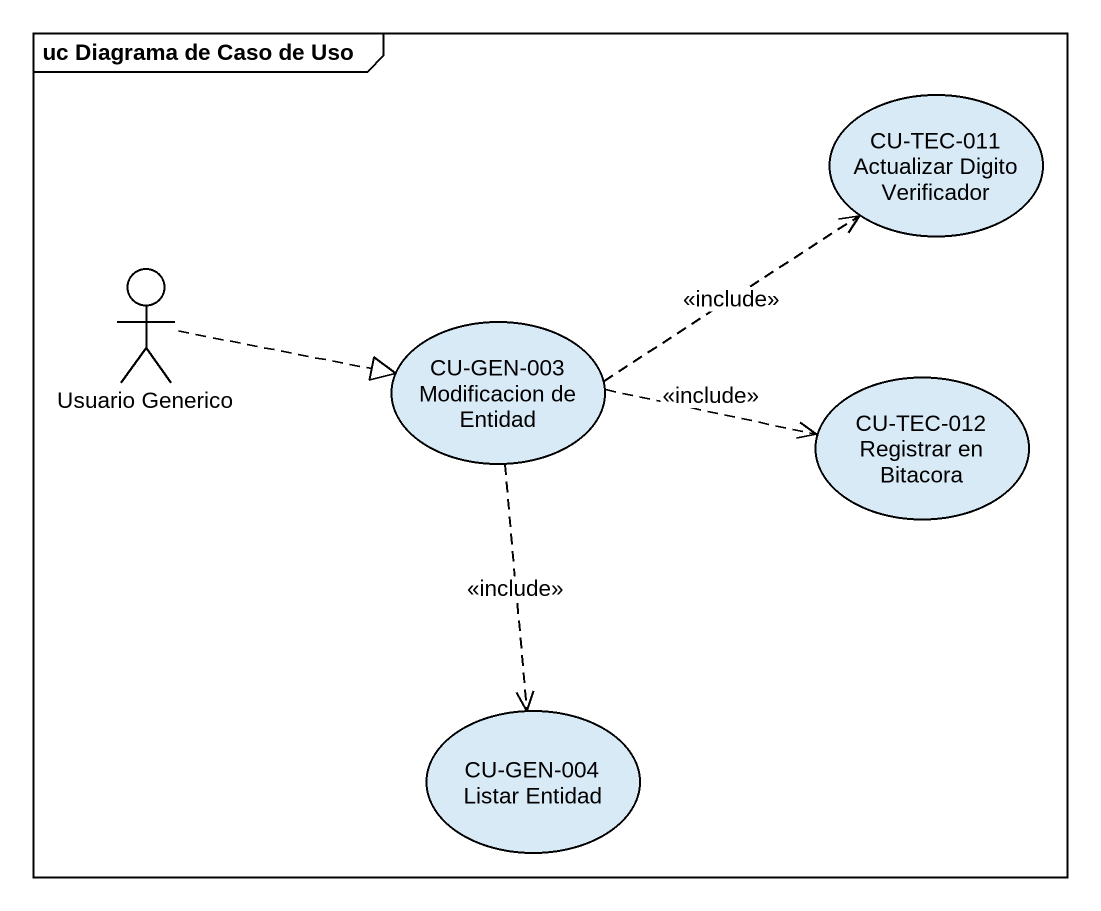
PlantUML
@startuml
mainframe uc Diagrama de Caso de Uso
usecase "CU-TEC-011 Actualizar Digito Verificador" as CU_TEC_011_Actualizar
actor "Usuario Generico" as Usuario_Generico
usecase "CU-GEN-003 Modificacion de Entidad" as CU_GEN_003_Modificacion_de
usecase "CU-TEC-012 Registrar en Bitacora" as CU_TEC_012_Registrar_en
usecase "CU-GEN-004 Listar Entidad" as CU_GEN_004_Listar_Entidad
Usuario_Generico .right.|> CU_GEN_003_Modificacion_de
CU_GEN_003_Modificacion_de .right.> CU_TEC_011_Actualizar : <<include>>
CU_GEN_003_Modificacion_de .right.> CU_TEC_012_Registrar_en : <<include>>
CU_GEN_003_Modificacion_de ..> CU_GEN_004_Listar_Entidad : <<include>>
@enduml
